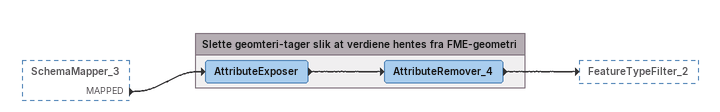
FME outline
SchemaMapper_3 [outside]
    MAPPED -> AttributeExposer

Bookmark: Slette geomteri-tager slik at verdiene hentes fra FME-geometri
AttributeExposer
    -> AttributeRemover_4
AttributeRemover_4
    -> FeatureTypeFilter_2
